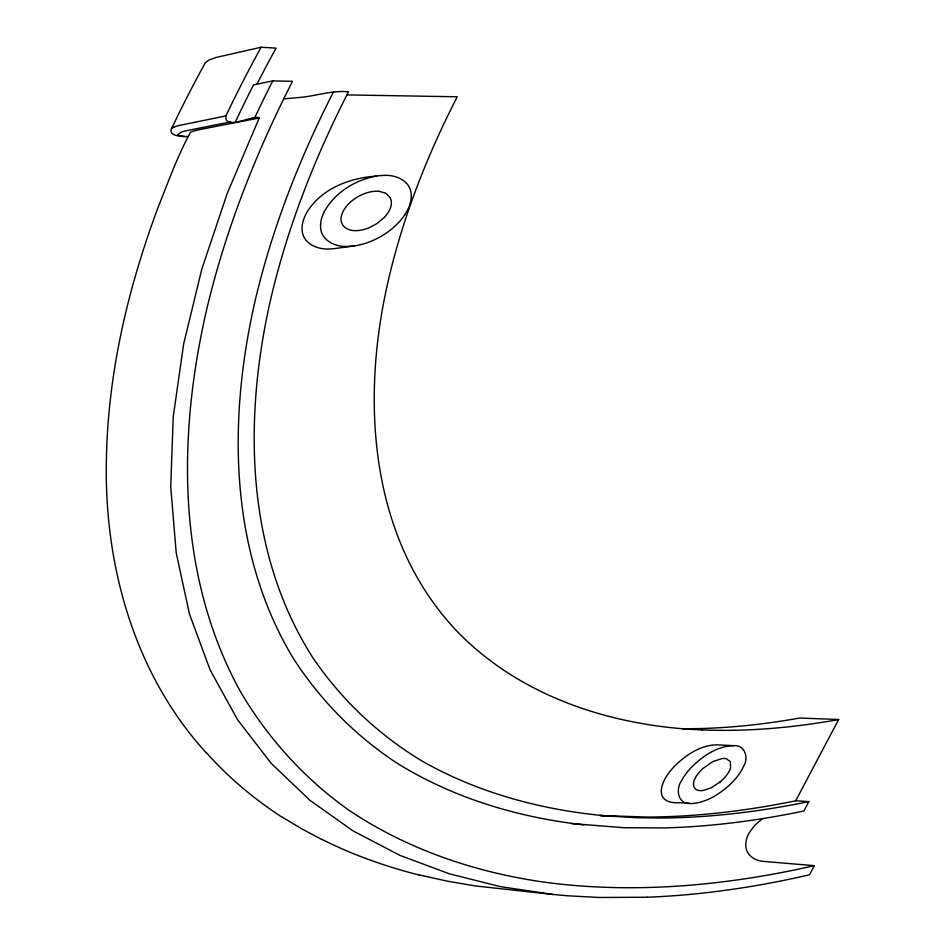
<?xml version="1.0" encoding="UTF-8"?>
<svg xmlns="http://www.w3.org/2000/svg" width="945" height="945" viewBox="0 0 945 945"><rect width="100%" height="100%" fill="white"/><g stroke="black" fill="none" stroke-linecap="round" stroke-linejoin="round"><path stroke-width="1.42" d="M256.945 84.188A2112.169 1091.003 -20.8 0 1 276.094 48.136L261.139 47.25A2147.737 1109.383 -20.8 0 0 225.926 115.904C223.575 131.426 255.386 113.813 259.237 118.007L227.19 193.501L201.793 269.183L183.649 344.015L173.218 416.922L170.726 486.876L176.219 552.919L189.496 614.179L210.156 669.993L237.62 719.818L271.18 763.324L310.019 800.391L353.253 831.021L400.007 855.39L449.418 873.83L500.673 886.693L553.026 894.466L568.37 895.836L599.508 897.478L647.101 897.23M571.229 823.532L623.783 827.714L664.477 827.914A506.296 261.517 -20.8 0 0 803.888 810.987L808.849 801.596A499.161 257.831 -20.8 0 1 660.626 818.027L636.623 817.708L599.839 815.511L647.49 817.071A501.559 259.072 -20.8 0 0 795.702 800.793L838.676 719.476L799.553 718.058A440.772 227.674 -20.8 0 1 682.432 728.725M762.438 818.63L754.653 825.387L749.172 832.852A56.653 29.26 -20.8 0 0 746.408 839.798A59.736 30.854 -20.8 0 0 746.113 848.185C747.625 856.3 755.929 861.001 763.654 861.403L814.33 865.667L809.487 874.81L793.198 878.425A551.077 284.646 -20.8 0 1 647.089 897.242M324.324 211.574C334.825 192.603 355.048 180.034 376.098 176.136A37.552 19.396 -20.8 0 1 384.603 175.392C395.778 174.813 409.492 180.519 411.063 192.922A75.127 38.804 -20.8 0 1 404.779 214.787M404.803 214.787C395.459 228.489 380.953 238.211 365.325 243.349A37.469 19.349 -20.8 0 1 347.441 246.421C335.947 247.106 321.749 241.034 320.65 228.135A75.576 39.04 -20.8 0 1 324.336 211.574M384.875 216.877L376.984 223.599L368.574 227.993A21.05 10.867 -20.8 0 1 354.895 230.651C349.426 230.592 343.047 228.076 341.452 222.335A41.568 21.463 -20.8 0 1 344.074 209.672C349.414 201.131 358.415 195.272 367.983 192.473A21.05 10.879 -20.8 0 1 378.98 191.292M719.901 782.153L710.923 787.929L702.938 790.481A11.163 5.764 -20.8 0 1 698.887 790.504C693.193 790.067 692.319 783.074 694.811 779.011A40.907 21.133 -20.8 0 1 702.572 768.757L712.672 761.635L721.897 758.575A11.163 5.764 -20.8 0 1 726.398 758.752L730.367 761.635L730.615 767.647A39.655 20.483 -20.8 0 1 719.854 782.141M174.683 126.843L174.423 126.937A5.316 2.74 -20.8 0 0 171.376 128.614M174.837 126.784L175.038 126.701A24.865 12.84 -20.8 0 1 178.487 125.614L225.926 115.904M261.139 47.25L216.24 57.421L208.75 60.137L205.301 62.783A2040.846 1054.159 -20.8 0 0 171.506 128.803A12.002 6.202 -20.8 0 0 171.423 132.465A13.584 7.017 -20.8 0 0 172.084 133.399A15.368 7.938 -20.8 0 0 172.911 134.084A18.534 9.58 -20.8 0 0 174.683 134.981A24.558 12.687 -20.8 0 0 176.55 135.56A37.918 19.585 -20.8 0 0 178.558 135.997A49.116 25.373 -20.8 0 0 180.767 136.328L181.062 136.363A24.594 12.698 -20.8 0 0 185.102 136.541L187.772 136.482M814.33 865.667L798.56 869.128A543.032 280.5 -20.8 0 1 657.259 887.201C618.573 888.631 579.722 887.19 541.379 881.744C472.606 871.585 405.464 848.527 347.701 809.369C303.77 777.959 267.222 737.454 240.006 690.842C175.888 573.698 177.53 433.011 207.487 306.085A2145.67 1108.308 -20.8 0 1 292.501 81.305L272.762 80.904L253.508 84.896A2139.527 1105.142 -20.8 0 0 235.482 121.81M612.974 816.468C546.352 811.223 480.308 794.166 421.966 761.008C378.295 734.678 340.861 699.229 312.346 656.952C245.641 551.833 243.479 419.781 270.152 301.597A1915.598 989.474 -20.8 0 1 348.481 91.795C330.951 90.082 314.201 96.744 296.777 97.678A314.555 162.481 -20.8 0 1 283.713 98.847M230.58 121.905L185.055 130.989A27.181 14.033 -20.8 0 0 181.216 132.123L177.754 134.603M259.237 118.007L202.773 128.969C198.615 129.855 194.339 130.552 190.441 132.312C177.447 156.138 167.962 182.586 157.862 208.006C127.54 289.3 107.47 375.212 106.36 462.259C104.411 566.433 134.71 674.387 206.01 752.563M376.098 176.136C349.839 177.943 321.926 188.35 307.409 211.55A74.596 38.532 -20.8 0 0 302.199 230.852C303.345 243.704 317.579 249.669 329.037 248.96A37.729 19.491 -20.8 0 0 335.77 248.44L354.233 245.889M733.911 745.64C717.385 745.912 702.702 756.071 691.386 767.352A74.572 38.521 -20.8 0 0 681.723 780.428C675.663 788.484 677.364 803.876 689.803 803.486A19.975 10.312 -20.8 0 0 693.772 803.427C707.734 801.714 720.149 793.682 730.272 784.291A73.604 38.013 -20.8 0 0 743.656 766.147C748.912 758.032 744.979 744.802 733.911 745.64L716.771 744.849C700.292 745.109 685.609 755.185 674.317 766.419A73.698 38.072 -20.8 0 0 664.701 779.424C662.008 784.681 659.74 791.296 662.634 796.93C668.446 805.695 681.38 801.431 689.803 803.486M346.874 94.913L457.25 96.78A1670.559 862.903 -20.8 0 0 388.123 281.326C360.754 399.924 369.07 538.201 456.624 630.87C520.081 696.772 612.029 726.303 701.722 729.906M795.714 800.769L808.849 801.596M185.102 136.541L182.338 136.21M553.026 894.466L475.252 885.926L447.268 881.153L419.332 874.952M378.98 191.292L385.666 193.146L390.32 197.753M584.045 824.89C518.486 817.555 453.943 798.324 397.585 763.513C355.166 735.789 319.245 699.276 292.159 656.456C228.702 549.73 228.052 418.446 255.197 300.486A1942.447 1003.342 -20.8 0 1 333.68 91.523M321.796 839.491L301.798 828.883L282.543 817.283M282.354 817.401A1051.797 543.28 -20.8 0 1 206.234 752.456M419.19 875.07A793.942 410.095 -20.8 0 1 321.962 839.373M390.226 197.788A40.576 20.955 -20.8 0 1 384.792 216.866M254.571 118.101A2166.141 1118.88 -20.8 0 1 272.762 80.904M838.652 719.558A436.791 225.619 -20.8 0 1 701.745 729.871M182.491 136.009A15.687 8.103 -20.8 0 1 177.695 134.946"/></g></svg>
